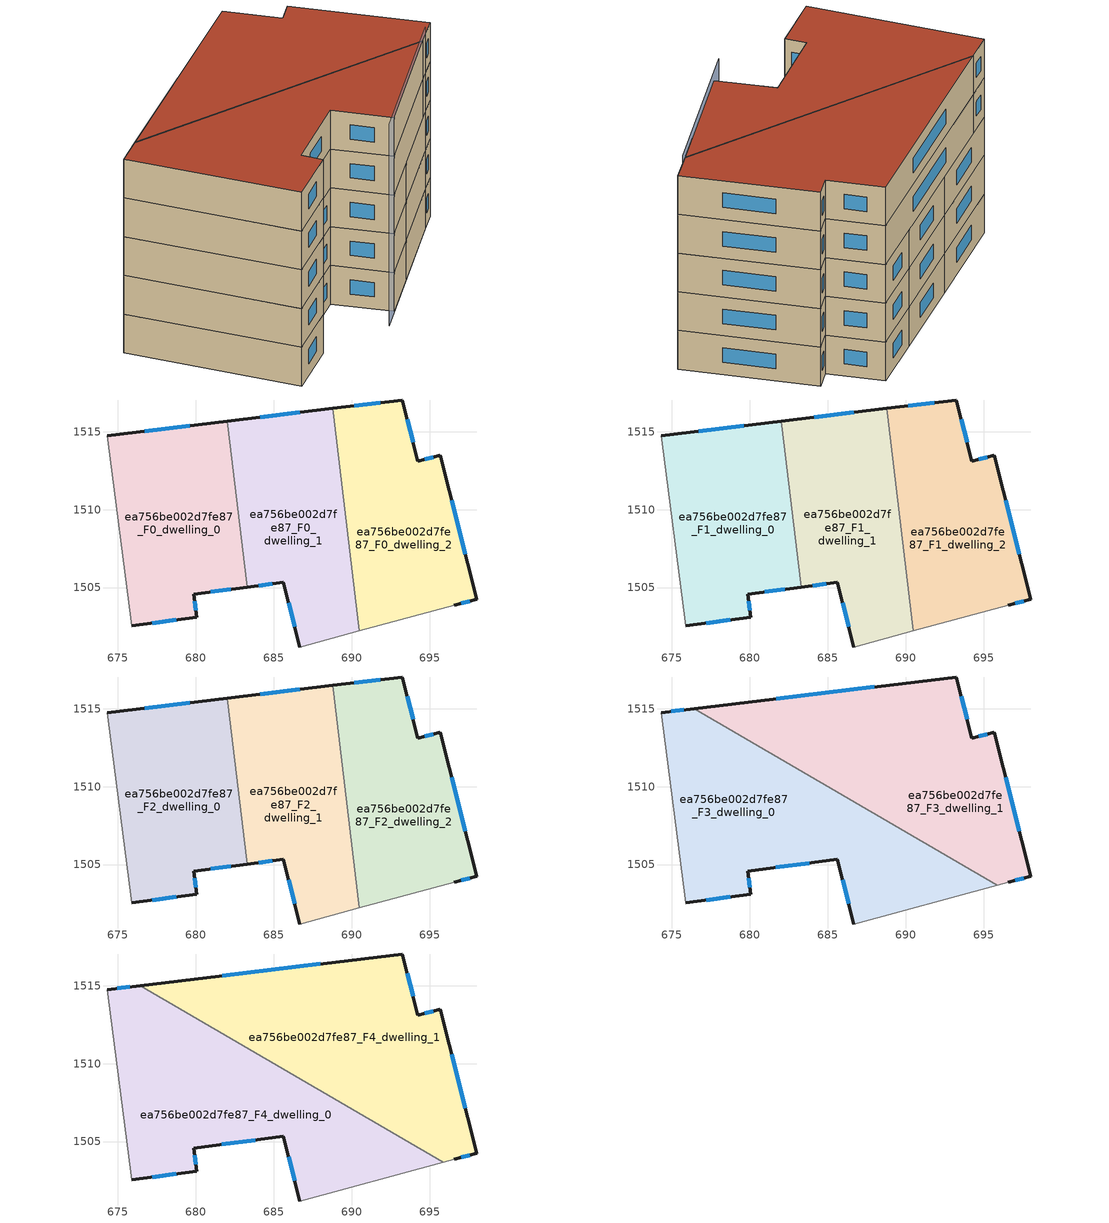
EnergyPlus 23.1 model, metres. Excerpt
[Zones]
ea756be002d7fe87_F0_dwelling_0
 floor ground (EU_floor_Construction): 682.03,1515.67 683.31,1505.03 679.87,1504.58 680.06,1503.09 675.89,1502.55 674.31,1514.74 z0
 wall outside (EU_wall_Construction): 682.03,1515.67 674.31,1514.74 / 675.89,1502.55 680.06,1503.09 679.87,1504.58 683.31,1505.03 z0:3
 wall adiabatic (EU_wall_Construction): 674.31,1514.74 675.89,1502.55 z0:3
 wall to ea756be002d7fe87_F0_dwelling_1 (EU_wall_Construction): 683.31,1505.03 682.03,1515.67 z0:3
 window (EU_Window_Construction): 679.61,1515.38 676.73,1515.04 / 680.95,1504.72 682.23,1504.89 / 680,1503.56 679.93,1504.12 / 677.2,1502.72 678.76,1502.92 z0.94:2.06
ea756be002d7fe87_F0_dwelling_1
 floor ground (EU_floor_Construction): 688.77,1516.49 690.5,1502.23 686.68,1501.19 685.62,1505.33 683.31,1505.03 682.03,1515.67 z0
 wall outside (EU_wall_Construction): 688.77,1516.49 682.03,1515.67 / 683.31,1505.03 685.62,1505.33 686.68,1501.19 z0:3
 wall to ea756be002d7fe87_F0_dwelling_2 (EU_wall_Construction): 690.5,1502.23 688.77,1516.49 z0:3
 wall adiabatic (EU_wall_Construction): 686.68,1501.19 690.5,1502.23 z0:3
 window (EU_Window_Construction): 686.66,1516.24 684.14,1515.93 / 685.95,1504.03 686.35,1502.49 / 684.04,1505.12 684.9,1505.24 z0.94:2.06
ea756be002d7fe87_F0_dwelling_2
 floor ground (EU_floor_Construction): 695.69,1513.49 698.03,1504.25 696.58,1503.88 690.5,1502.23 688.77,1516.49 693.25,1517.03 694.24,1513.09 z0
 wall outside (EU_wall_Construction): 696.58,1503.88 698.03,1504.25 695.69,1513.49 694.24,1513.09 693.25,1517.03 688.77,1516.49 z0:3
 wall adiabatic (EU_wall_Construction): 690.5,1502.23 696.58,1503.88 z0:3
 window (EU_Window_Construction): 691.85,1516.86 690.18,1516.66 / 693.93,1514.33 693.56,1515.8 / 695.24,1513.37 694.7,1513.22 / 697.3,1507.15 696.43,1510.59 / 697.03,1504 697.58,1504.13 z0.94:2.06
ea756be002d7fe87_F1_dwelling_0
 floor to ea756be002d7fe87_F0_dwelling_0 (EU_floor_Construction): 682.03,1515.67 683.31,1505.03 679.87,1504.58 680.06,1503.09 675.89,1502.55 674.31,1514.74 z3
 wall outside (EU_wall_Construction): 682.03,1515.67 674.31,1514.74 / 675.89,1502.55 680.06,1503.09 679.87,1504.58 683.31,1505.03 z3:6
 wall adiabatic (EU_wall_Construction): 674.31,1514.74 675.89,1502.55 z3:6
 wall to ea756be002d7fe87_F1_dwelling_1 (EU_wall_Construction): 683.31,1505.03 682.03,1515.67 z3:6
 window (EU_Window_Construction): 679.61,1515.38 676.73,1515.04 / 680.95,1504.72 682.23,1504.89 / 680,1503.56 679.93,1504.12 / 677.2,1502.72 678.76,1502.92 z3.94:5.06
ea756be002d7fe87_F1_dwelling_1
 floor to ea756be002d7fe87_F0_dwelling_1 (EU_floor_Construction): 688.77,1516.49 690.5,1502.23 686.68,1501.19 685.62,1505.33 683.31,1505.03 682.03,1515.67 z3
 wall outside (EU_wall_Construction): 688.77,1516.49 682.03,1515.67 / 683.31,1505.03 685.62,1505.33 686.68,1501.19 z3:6
 wall to ea756be002d7fe87_F1_dwelling_2 (EU_wall_Construction): 690.5,1502.23 688.77,1516.49 z3:6
 wall adiabatic (EU_wall_Construction): 686.68,1501.19 690.5,1502.23 z3:6
 window (EU_Window_Construction): 686.66,1516.24 684.14,1515.93 / 685.95,1504.03 686.35,1502.49 / 684.04,1505.12 684.9,1505.24 z3.94:5.06
ea756be002d7fe87_F1_dwelling_2
 floor to ea756be002d7fe87_F0_dwelling_2 (EU_floor_Construction): 695.69,1513.49 698.03,1504.25 696.58,1503.88 690.5,1502.23 688.77,1516.49 693.25,1517.03 694.24,1513.09 z3
 wall outside (EU_wall_Construction): 696.58,1503.88 698.03,1504.25 695.69,1513.49 694.24,1513.09 693.25,1517.03 688.77,1516.49 z3:6
 wall adiabatic (EU_wall_Construction): 690.5,1502.23 696.58,1503.88 z3:6
 window (EU_Window_Construction): 691.85,1516.86 690.18,1516.66 / 693.93,1514.33 693.56,1515.8 / 695.24,1513.37 694.7,1513.22 / 697.3,1507.15 696.43,1510.59 / 697.03,1504 697.58,1504.13 z3.94:5.06
ea756be002d7fe87_F2_dwelling_0
 floor to ea756be002d7fe87_F1_dwelling_0 (EU_floor_Construction): 682.03,1515.67 683.31,1505.03 679.87,1504.58 680.06,1503.09 675.89,1502.55 674.31,1514.74 z6
 wall outside (EU_wall_Construction): 682.03,1515.67 674.31,1514.74 / 675.89,1502.55 680.06,1503.09 679.87,1504.58 683.31,1505.03 z6:9
 wall adiabatic (EU_wall_Construction): 674.31,1514.74 675.89,1502.55 z6:9
 wall to ea756be002d7fe87_F2_dwelling_1 (EU_wall_Construction): 683.31,1505.03 682.03,1515.67 z6:9
 window (EU_Window_Construction): 679.61,1515.38 676.73,1515.04 / 680.95,1504.72 682.23,1504.89 / 680,1503.56 679.93,1504.12 / 677.2,1502.72 678.76,1502.92 z6.94:8.06
ea756be002d7fe87_F2_dwelling_1
 floor to ea756be002d7fe87_F1_dwelling_1 (EU_floor_Construction): 688.77,1516.49 690.5,1502.23 686.68,1501.19 685.62,1505.33 683.31,1505.03 682.03,1515.67 z6
 wall outside (EU_wall_Construction): 688.77,1516.49 682.03,1515.67 / 683.31,1505.03 685.62,1505.33 686.68,1501.19 z6:9
 wall to ea756be002d7fe87_F2_dwelling_2 (EU_wall_Construction): 690.5,1502.23 688.77,1516.49 z6:9
 wall adiabatic (EU_wall_Construction): 686.68,1501.19 690.5,1502.23 z6:9
 window (EU_Window_Construction): 686.66,1516.24 684.14,1515.93 / 685.95,1504.03 686.35,1502.49 / 684.04,1505.12 684.9,1505.24 z6.94:8.06
ea756be002d7fe87_F2_dwelling_2
 floor to ea756be002d7fe87_F1_dwelling_2 (EU_floor_Construction): 695.69,1513.49 698.03,1504.25 696.58,1503.88 690.5,1502.23 688.77,1516.49 693.25,1517.03 694.24,1513.09 z6
 wall outside (EU_wall_Construction): 696.58,1503.88 698.03,1504.25 695.69,1513.49 694.24,1513.09 693.25,1517.03 688.77,1516.49 z6:9
 wall adiabatic (EU_wall_Construction): 690.5,1502.23 696.58,1503.88 z6:9
 window (EU_Window_Construction): 691.85,1516.86 690.18,1516.66 / 693.93,1514.33 693.56,1515.8 / 695.24,1513.37 694.7,1513.22 / 697.3,1507.15 696.43,1510.59 / 697.03,1504 697.58,1504.13 z6.94:8.06
ea756be002d7fe87_F3_dwelling_0
 floor to ea756be002d7fe87_F2_dwelling_0 (EU_floor_Construction): 682.54,1511.45 683.31,1505.03 679.87,1504.58 680.06,1503.09 675.89,1502.55 674.31,1514.74 676.44,1515 z9
 floor to ea756be002d7fe87_F2_dwelling_1 (EU_floor_Construction): 689.9,1507.16 690.5,1502.23 686.68,1501.19 685.62,1505.33 683.31,1505.03 682.54,1511.45 z9
 floor to ea756be002d7fe87_F2_dwelling_2 (EU_floor_Construction): 695.87,1503.69 690.5,1502.23 689.9,1507.16 z9
 wall outside (EU_wall_Construction): 675.89,1502.55 680.06,1503.09 679.87,1504.58 685.62,1505.33 686.68,1501.19 / 676.44,1515 674.31,1514.74 z9:12
 wall adiabatic (EU_wall_Construction): 674.31,1514.74 675.89,1502.55 / 686.68,1501.19 695.87,1503.69 z9:12
 wall to ea756be002d7fe87_F3_dwelling_1 (EU_wall_Construction): 695.87,1503.69 676.44,1515 z9:12
 window (EU_Window_Construction): 680,1503.56 679.93,1504.12 / 677.2,1502.72 678.76,1502.92 / 675.77,1514.92 674.98,1514.82 / 685.95,1504.03 686.35,1502.49 / 681.67,1504.82 683.82,1505.1 z9.94:11.06
ea756be002d7fe87_F3_dwelling_1
 floor to ea756be002d7fe87_F2_dwelling_1 (EU_floor_Construction): 688.77,1516.49 689.9,1507.16 682.54,1511.45 682.03,1515.67 z9
 floor to ea756be002d7fe87_F2_dwelling_2 (EU_floor_Construction): 695.69,1513.49 698.03,1504.25 696.58,1503.88 695.87,1503.69 689.9,1507.16 688.77,1516.49 693.25,1517.03 694.24,1513.09 z9
 floor to ea756be002d7fe87_F2_dwelling_0 (EU_floor_Construction): 682.03,1515.67 682.54,1511.45 676.44,1515 z9
 wall outside (EU_wall_Construction): 696.58,1503.88 698.03,1504.25 695.69,1513.49 694.24,1513.09 693.25,1517.03 676.44,1515 z9:12
 wall adiabatic (EU_wall_Construction): 695.87,1503.69 696.58,1503.88 z9:12
 window (EU_Window_Construction): 687.98,1516.4 681.71,1515.64 / 693.93,1514.33 693.56,1515.8 / 695.24,1513.37 694.7,1513.22 / 697.3,1507.15 696.43,1510.59 / 697.03,1504 697.58,1504.13 z9.94:11.06
ea756be002d7fe87_F4_dwelling_0
 floor to ea756be002d7fe87_F3_dwelling_0 (EU_floor_Construction): 695.87,1503.69 686.68,1501.19 685.62,1505.33 679.87,1504.58 680.06,1503.09 675.89,1502.55 674.31,1514.74 676.44,1515 z12
 wall outside (EU_wall_Construction): 675.89,1502.55 680.06,1503.09 679.87,1504.58 685.62,1505.33 686.68,1501.19 / 676.44,1515 674.31,1514.74 z12:15
 wall adiabatic (EU_wall_Construction): 674.31,1514.74 675.89,1502.55 / 686.68,1501.19 695.87,1503.69 z12:15
 wall to ea756be002d7fe87_F4_dwelling_1 (EU_wall_Construction): 695.87,1503.69 676.44,1515 z12:15
 window (EU_Window_Construction): 680,1503.56 679.93,1504.12 / 677.2,1502.72 678.76,1502.92 / 675.77,1514.92 674.98,1514.82 / 685.95,1504.03 686.35,1502.49 / 681.67,1504.82 683.82,1505.1 z12.94:14.06
 roof outside (EU_roof_Construction): 695.87,1503.69 676.44,1515 674.31,1514.74 675.89,1502.55 680.06,1503.09 679.87,1504.58 685.62,1505.33 686.68,1501.19 z15
ea756be002d7fe87_F4_dwelling_1
 floor to ea756be002d7fe87_F3_dwelling_1 (EU_floor_Construction): 695.69,1513.49 698.03,1504.25 696.58,1503.88 695.87,1503.69 676.44,1515 693.25,1517.03 694.24,1513.09 z12
 wall outside (EU_wall_Construction): 696.58,1503.88 698.03,1504.25 695.69,1513.49 694.24,1513.09 693.25,1517.03 676.44,1515 z12:15
 wall adiabatic (EU_wall_Construction): 695.87,1503.69 696.58,1503.88 z12:15
 window (EU_Window_Construction): 687.98,1516.4 681.71,1515.64 / 693.93,1514.33 693.56,1515.8 / 695.24,1513.37 694.7,1513.22 / 697.3,1507.15 696.43,1510.59 / 697.03,1504 697.58,1504.13 z12.94:14.06
 roof outside (EU_roof_Construction): 698.03,1504.25 695.69,1513.49 694.24,1513.09 693.25,1517.03 676.44,1515 695.87,1503.69 696.58,1503.88 z15
shading: 684.98,1500.73 696.58,1503.88 z0:15.6
[Building]
EU S2 Campaign: North Axis=0; Terrain=City; Solar Distribution=FullExterior
[Site:Location]
Vienna: Latitude=48; Longitude=16.5; Time Zone=1; Elevation=183
[SizingPeriod:WeatherFileDays]
AnnualSizingPeriod: Begin Month=1; Begin Day of Month=1; End Month=12; End Day of Month=31; Day of Week for Start Day=Monday; Use Weather File Daylight Saving Period=No; Use Weather File Rain and Snow Indicators=No
[MATERIAL]
EU_InternalMass_Material: Roughness=MediumRough; Thickness=0.1; Conductivity=1; Density=1800; Specific Heat=900; Thermal Absorptance=0.9; Solar Absorptance=0.7; Visible Absorptance=0.7
[MATERIAL:NOMASS] Roughness=MediumRough; Thermal Absorptance=0.9; Solar Absorptance=0.7; Visible Absorptance=0.7
Name | Thermal Resistance
EU_wall_NoMass | 0.914258
EU_roof_NoMass | 0.954009
EU_floor_NoMass | 1.09711
[WINDOWMATERIAL:SIMPLEGLAZINGSYSTEM]
EU_Window_SimpleGlazing: UFactor=2.09642; Solar Heat Gain Coefficient=0.65; Visible Transmittance=0.65
[CONSTRUCTION]
EU_wall_Construction: EU_wall_NoMass
EU_roof_Construction: EU_roof_NoMass
EU_floor_Construction: EU_floor_NoMass
EU_Window_Construction: EU_Window_SimpleGlazing
EU_InternalMass_Construction: EU_InternalMass_Material
[ZONE] Type=1; Multiplier=1; Ceiling Height=autocalculate; Floor Area=autocalculate; Part of Total Floor Area=Yes
Name | Volume
ea756be002d7fe87_F0_dwelling_0; ea756be002d7fe87_F1_dwelling_0; ea756be002d7fe87_F2_dwelling_0 | 268.198
ea756be002d7fe87_F3_dwelling_0; ea756be002d7fe87_F4_dwelling_0 | 402.284
ea756be002d7fe87_F0_dwelling_1; ea756be002d7fe87_F1_dwelling_1; ea756be002d7fe87_F2_dwelling_1 | 268.178
ea756be002d7fe87_F3_dwelling_1; ea756be002d7fe87_F4_dwelling_1 | 402.282
ea756be002d7fe87_F0_dwelling_2; ea756be002d7fe87_F1_dwelling_2; ea756be002d7fe87_F2_dwelling_2 | 268.187
[INTERNALMASS] Construction=EU_InternalMass_Construction
Name | Zone or ZoneList | Surface Area
ea756be002d7fe87_F0_dwelling_0_EU_InternalMass | ea756be002d7fe87_F0_dwelling_0 | 89.3963
ea756be002d7fe87_F0_dwelling_1_EU_InternalMass | ea756be002d7fe87_F0_dwelling_1 | 89.3923
ea756be002d7fe87_F0_dwelling_2_EU_InternalMass | ea756be002d7fe87_F0_dwelling_2 | 89.3961
ea756be002d7fe87_F1_dwelling_0_EU_InternalMass | ea756be002d7fe87_F1_dwelling_0 | 89.3963
ea756be002d7fe87_F1_dwelling_1_EU_InternalMass | ea756be002d7fe87_F1_dwelling_1 | 89.3923
ea756be002d7fe87_F1_dwelling_2_EU_InternalMass | ea756be002d7fe87_F1_dwelling_2 | 89.3961
ea756be002d7fe87_F2_dwelling_0_EU_InternalMass | ea756be002d7fe87_F2_dwelling_0 | 89.3963
ea756be002d7fe87_F2_dwelling_1_EU_InternalMass | ea756be002d7fe87_F2_dwelling_1 | 89.3923
ea756be002d7fe87_F2_dwelling_2_EU_InternalMass | ea756be002d7fe87_F2_dwelling_2 | 89.3961
ea756be002d7fe87_F3_dwelling_0_EU_InternalMass | ea756be002d7fe87_F3_dwelling_0 | 134.092
ea756be002d7fe87_F3_dwelling_1_EU_InternalMass | ea756be002d7fe87_F3_dwelling_1 | 134.094
ea756be002d7fe87_F4_dwelling_0_EU_InternalMass | ea756be002d7fe87_F4_dwelling_0 | 134.092
ea756be002d7fe87_F4_dwelling_1_EU_InternalMass | ea756be002d7fe87_F4_dwelling_1 | 134.094
[OTHEREQUIPMENT] Fuel Type=Electricity; Design Level Calculation Method=Watts/Area; Power per Zone Floor Area=1; Fraction Latent=0; Fraction Radiant=0; Fraction Lost=0; Carbon Dioxide Generation Rate=0; EndUse Subcategory=EU_Step8_InternalGains
Name | Zone or ZoneList or Space or SpaceList | Schedule
EU_Step8_InternalGain_ea756be002d7fe87_F0_dwelling_0_f000 | ea756be002d7fe87_F0_dwelling_0 | EU_Step8_GainSchedule_ea756be002d7fe87_F0_dwelling_0_f000
EU_Step8_InternalGain_ea756be002d7fe87_F0_dwelling_1_f000 | ea756be002d7fe87_F0_dwelling_1 | EU_Step8_GainSchedule_ea756be002d7fe87_F0_dwelling_1_f000
EU_Step8_InternalGain_ea756be002d7fe87_F0_dwelling_2_f000 | ea756be002d7fe87_F0_dwelling_2 | EU_Step8_GainSchedule_ea756be002d7fe87_F0_dwelling_2_f000
EU_Step8_InternalGain_ea756be002d7fe87_F1_dwelling_0_f000 | ea756be002d7fe87_F1_dwelling_0 | EU_Step8_GainSchedule_ea756be002d7fe87_F1_dwelling_0_f000
EU_Step8_InternalGain_ea756be002d7fe87_F1_dwelling_1_f000 | ea756be002d7fe87_F1_dwelling_1 | EU_Step8_GainSchedule_ea756be002d7fe87_F1_dwelling_1_f000
EU_Step8_InternalGain_ea756be002d7fe87_F1_dwelling_2_f000 | ea756be002d7fe87_F1_dwelling_2 | EU_Step8_GainSchedule_ea756be002d7fe87_F1_dwelling_2_f000
EU_Step8_InternalGain_ea756be002d7fe87_F2_dwelling_0_f000 | ea756be002d7fe87_F2_dwelling_0 | EU_Step8_GainSchedule_ea756be002d7fe87_F2_dwelling_0_f000
EU_Step8_InternalGain_ea756be002d7fe87_F2_dwelling_1_f000 | ea756be002d7fe87_F2_dwelling_1 | EU_Step8_GainSchedule_ea756be002d7fe87_F2_dwelling_1_f000
EU_Step8_InternalGain_ea756be002d7fe87_F2_dwelling_2_f000 | ea756be002d7fe87_F2_dwelling_2 | EU_Step8_GainSchedule_ea756be002d7fe87_F2_dwelling_2_f000
EU_Step8_InternalGain_ea756be002d7fe87_F3_dwelling_0_f000 | ea756be002d7fe87_F3_dwelling_0 | EU_Step8_GainSchedule_ea756be002d7fe87_F3_dwelling_0_f000
EU_Step8_InternalGain_ea756be002d7fe87_F3_dwelling_1_f000 | ea756be002d7fe87_F3_dwelling_1 | EU_Step8_GainSchedule_ea756be002d7fe87_F3_dwelling_1_f000
EU_Step8_InternalGain_ea756be002d7fe87_F4_dwelling_0_f000 | ea756be002d7fe87_F4_dwelling_0 | EU_Step8_GainSchedule_ea756be002d7fe87_F4_dwelling_0_f000
EU_Step8_InternalGain_ea756be002d7fe87_F4_dwelling_1_f000 | ea756be002d7fe87_F4_dwelling_1 | EU_Step8_GainSchedule_ea756be002d7fe87_F4_dwelling_1_f000
[ZONEVENTILATION:DESIGNFLOWRATE] Schedule=EU_AlwaysOn; Design Flow Rate Calculation Method=AirChanges/Hour; Air Changes per Hour=0.546891; Ventilation Type=Natural; Fan Pressure Rise=0; Fan Total Efficiency=1; Constant Term Coefficient=1; Temperature Term Coefficient=0; Velocity Term Coefficient=0; Velocity Squared Term Coefficient=0; Minimum Indoor Temperature=-100; Maximum Indoor Temperature=100; Delta Temperature=-100; Minimum Outdoor Temperature=-100; Maximum Outdoor Temperature=100; Maximum Wind Speed=40
Name | Zone or ZoneList or Space or SpaceList
EU_ConstantAir_ea756be002d7fe87_F0_dwelling_0 | ea756be002d7fe87_F0_dwelling_0
EU_ConstantAir_ea756be002d7fe87_F0_dwelling_1 | ea756be002d7fe87_F0_dwelling_1
EU_ConstantAir_ea756be002d7fe87_F0_dwelling_2 | ea756be002d7fe87_F0_dwelling_2
EU_ConstantAir_ea756be002d7fe87_F1_dwelling_0 | ea756be002d7fe87_F1_dwelling_0
EU_ConstantAir_ea756be002d7fe87_F1_dwelling_1 | ea756be002d7fe87_F1_dwelling_1
EU_ConstantAir_ea756be002d7fe87_F1_dwelling_2 | ea756be002d7fe87_F1_dwelling_2
EU_ConstantAir_ea756be002d7fe87_F2_dwelling_0 | ea756be002d7fe87_F2_dwelling_0
EU_ConstantAir_ea756be002d7fe87_F2_dwelling_1 | ea756be002d7fe87_F2_dwelling_1
EU_ConstantAir_ea756be002d7fe87_F2_dwelling_2 | ea756be002d7fe87_F2_dwelling_2
EU_ConstantAir_ea756be002d7fe87_F3_dwelling_0 | ea756be002d7fe87_F3_dwelling_0
EU_ConstantAir_ea756be002d7fe87_F3_dwelling_1 | ea756be002d7fe87_F3_dwelling_1
EU_ConstantAir_ea756be002d7fe87_F4_dwelling_0 | ea756be002d7fe87_F4_dwelling_0
EU_ConstantAir_ea756be002d7fe87_F4_dwelling_1 | ea756be002d7fe87_F4_dwelling_1
[HVACTEMPLATE:THERMOSTAT] Constant Heating Setpoint=20; Constant Cooling Setpoint=50
EU_HeatOnly_ea756be002d7fe87_F0_dwelling_0; EU_HeatOnly_ea756be002d7fe87_F0_dwelling_1; EU_HeatOnly_ea756be002d7fe87_F0_dwelling_2; EU_HeatOnly_ea756be002d7fe87_F1_dwelling_0; EU_HeatOnly_ea756be002d7fe87_F1_dwelling_1; EU_HeatOnly_ea756be002d7fe87_F1_dwelling_2; EU_HeatOnly_ea756be002d7fe87_F2_dwelling_0; EU_HeatOnly_ea756be002d7fe87_F2_dwelling_1; EU_HeatOnly_ea756be002d7fe87_F2_dwelling_2; EU_HeatOnly_ea756be002d7fe87_F3_dwelling_0; EU_HeatOnly_ea756be002d7fe87_F3_dwelling_1; EU_HeatOnly_ea756be002d7fe87_F4_dwelling_0; EU_HeatOnly_ea756be002d7fe87_F4_dwelling_1
[HVACTEMPLATE:ZONE:IDEALLOADSAIRSYSTEM] System Availability Schedule=EU_AlwaysOn; Maximum Heating Supply Air Temperature=50; Minimum Cooling Supply Air Temperature=13; Maximum Heating Supply Air Humidity Ratio=0.0156; Minimum Cooling Supply Air Humidity Ratio=0.0077; Heating Limit=NoLimit; Cooling Limit=NoLimit; Heating Availability Schedule=EU_AlwaysOn; Cooling Availability Schedule=EU_CoolingOff; Dehumidification Control Type=ConstantSensibleHeatRatio; Cooling Sensible Heat Ratio=0.7; Dehumidification Setpoint=60; Humidification Control Type=None; Humidification Setpoint=30; Outdoor Air Method=None; Outdoor Air Flow Rate per Person=0.00944; Outdoor Air Flow Rate per Zone Floor Area=0; Outdoor Air Flow Rate per Zone=0; Demand Controlled Ventilation Type=None; Outdoor Air Economizer Type=NoEconomizer; Heat Recovery Type=None; Sensible Heat Recovery Effectiveness=0.7; Latent Heat Recovery Effectiveness=0.65
Name | Template Thermostat
ea756be002d7fe87_F0_dwelling_0 | EU_HeatOnly_ea756be002d7fe87_F0_dwelling_0
ea756be002d7fe87_F0_dwelling_1 | EU_HeatOnly_ea756be002d7fe87_F0_dwelling_1
ea756be002d7fe87_F0_dwelling_2 | EU_HeatOnly_ea756be002d7fe87_F0_dwelling_2
ea756be002d7fe87_F1_dwelling_0 | EU_HeatOnly_ea756be002d7fe87_F1_dwelling_0
ea756be002d7fe87_F1_dwelling_1 | EU_HeatOnly_ea756be002d7fe87_F1_dwelling_1
ea756be002d7fe87_F1_dwelling_2 | EU_HeatOnly_ea756be002d7fe87_F1_dwelling_2
ea756be002d7fe87_F2_dwelling_0 | EU_HeatOnly_ea756be002d7fe87_F2_dwelling_0
ea756be002d7fe87_F2_dwelling_1 | EU_HeatOnly_ea756be002d7fe87_F2_dwelling_1
ea756be002d7fe87_F2_dwelling_2 | EU_HeatOnly_ea756be002d7fe87_F2_dwelling_2
ea756be002d7fe87_F3_dwelling_0 | EU_HeatOnly_ea756be002d7fe87_F3_dwelling_0
ea756be002d7fe87_F3_dwelling_1 | EU_HeatOnly_ea756be002d7fe87_F3_dwelling_1
ea756be002d7fe87_F4_dwelling_0 | EU_HeatOnly_ea756be002d7fe87_F4_dwelling_0
ea756be002d7fe87_F4_dwelling_1 | EU_HeatOnly_ea756be002d7fe87_F4_dwelling_1
[SIZING:ZONE] Zone Cooling Design Supply Air Temperature Input Method=SupplyAirTemperature; Zone Cooling Design Supply Air Temperature=13; Zone Heating Design Supply Air Temperature Input Method=SupplyAirTemperature; Zone Heating Design Supply Air Temperature=50; Zone Cooling Design Supply Air Humidity Ratio=0.008; Zone Heating Design Supply Air Humidity Ratio=0.008; Cooling Design Air Flow Method=DesignDay; Cooling Design Air Flow Rate=0; Cooling Minimum Air Flow per Zone Floor Area=0.000762; Cooling Minimum Air Flow=0; Cooling Minimum Air Flow Fraction=0.2; Heating Design Air Flow Method=DesignDay; Heating Design Air Flow Rate=0; Heating Maximum Air Flow per Zone Floor Area=0.002032; Heating Maximum Air Flow=0.141576; Heating Maximum Air Flow Fraction=0.3; Account for Dedicated Outdoor Air System=No; Dedicated Outdoor Air System Control Strategy=NeutralSupplyAir; Dedicated Outdoor Air Low Setpoint Temperature for Design=autosize; Dedicated Outdoor Air High Setpoint Temperature for Design=autosize; Zone Load Sizing Method=Sensible Load Only No Latent Load; Zone Latent Cooling Design Supply Air Humidity Ratio Input Method=HumidityRatioDifference; Zone Cooling Design Supply Air Humidity Ratio Difference=0.005; Zone Latent Heating Design Supply Air Humidity Ratio Input Method=HumidityRatioDifference; Zone Humidification Design Supply Air Humidity Ratio Difference=0.005
ea756be002d7fe87_F0_dwelling_0; ea756be002d7fe87_F0_dwelling_1; ea756be002d7fe87_F0_dwelling_2; ea756be002d7fe87_F1_dwelling_0; ea756be002d7fe87_F1_dwelling_1; ea756be002d7fe87_F1_dwelling_2; ea756be002d7fe87_F2_dwelling_0; ea756be002d7fe87_F2_dwelling_1; ea756be002d7fe87_F2_dwelling_2; ea756be002d7fe87_F3_dwelling_0; ea756be002d7fe87_F3_dwelling_1; ea756be002d7fe87_F4_dwelling_0; ea756be002d7fe87_F4_dwelling_1
[SCHEDULE:CONSTANT]
Name | Hourly Value
EU_AlwaysOn | 1
EU_CoolingOff | 0
[SCHEDULE:FILE] Column Number=1; Rows to Skip at Top=0; Number of Hours of Data=8760; Column Separator=Comma; Interpolate to Timestep=No; Minutes per Item=60; Adjust Schedule for Daylight Savings=Yes
Name | File
EU_Step8_GainSchedule_ea756be002d7fe87_F0_dwelling_0_f000 | ../../schedules/ea756be002d7fe87/ea756be002d7fe87_F0_dwelling_0_f000_gain.csv
EU_Step8_GainSchedule_ea756be002d7fe87_F0_dwelling_1_f000 | ../../schedules/ea756be002d7fe87/ea756be002d7fe87_F0_dwelling_1_f000_gain.csv
EU_Step8_GainSchedule_ea756be002d7fe87_F0_dwelling_2_f000 | ../../schedules/ea756be002d7fe87/ea756be002d7fe87_F0_dwelling_2_f000_gain.csv
EU_Step8_GainSchedule_ea756be002d7fe87_F1_dwelling_0_f000 | ../../schedules/ea756be002d7fe87/ea756be002d7fe87_F1_dwelling_0_f000_gain.csv
EU_Step8_GainSchedule_ea756be002d7fe87_F1_dwelling_1_f000 | ../../schedules/ea756be002d7fe87/ea756be002d7fe87_F1_dwelling_1_f000_gain.csv
EU_Step8_GainSchedule_ea756be002d7fe87_F1_dwelling_2_f000 | ../../schedules/ea756be002d7fe87/ea756be002d7fe87_F1_dwelling_2_f000_gain.csv
EU_Step8_GainSchedule_ea756be002d7fe87_F2_dwelling_0_f000 | ../../schedules/ea756be002d7fe87/ea756be002d7fe87_F2_dwelling_0_f000_gain.csv
EU_Step8_GainSchedule_ea756be002d7fe87_F2_dwelling_1_f000 | ../../schedules/ea756be002d7fe87/ea756be002d7fe87_F2_dwelling_1_f000_gain.csv
EU_Step8_GainSchedule_ea756be002d7fe87_F2_dwelling_2_f000 | ../../schedules/ea756be002d7fe87/ea756be002d7fe87_F2_dwelling_2_f000_gain.csv
EU_Step8_GainSchedule_ea756be002d7fe87_F3_dwelling_0_f000 | ../../schedules/ea756be002d7fe87/ea756be002d7fe87_F3_dwelling_0_f000_gain.csv
EU_Step8_GainSchedule_ea756be002d7fe87_F3_dwelling_1_f000 | ../../schedules/ea756be002d7fe87/ea756be002d7fe87_F3_dwelling_1_f000_gain.csv
EU_Step8_GainSchedule_ea756be002d7fe87_F4_dwelling_0_f000 | ../../schedules/ea756be002d7fe87/ea756be002d7fe87_F4_dwelling_0_f000_gain.csv
EU_Step8_GainSchedule_ea756be002d7fe87_F4_dwelling_1_f000 | ../../schedules/ea756be002d7fe87/ea756be002d7fe87_F4_dwelling_1_f000_gain.csv
